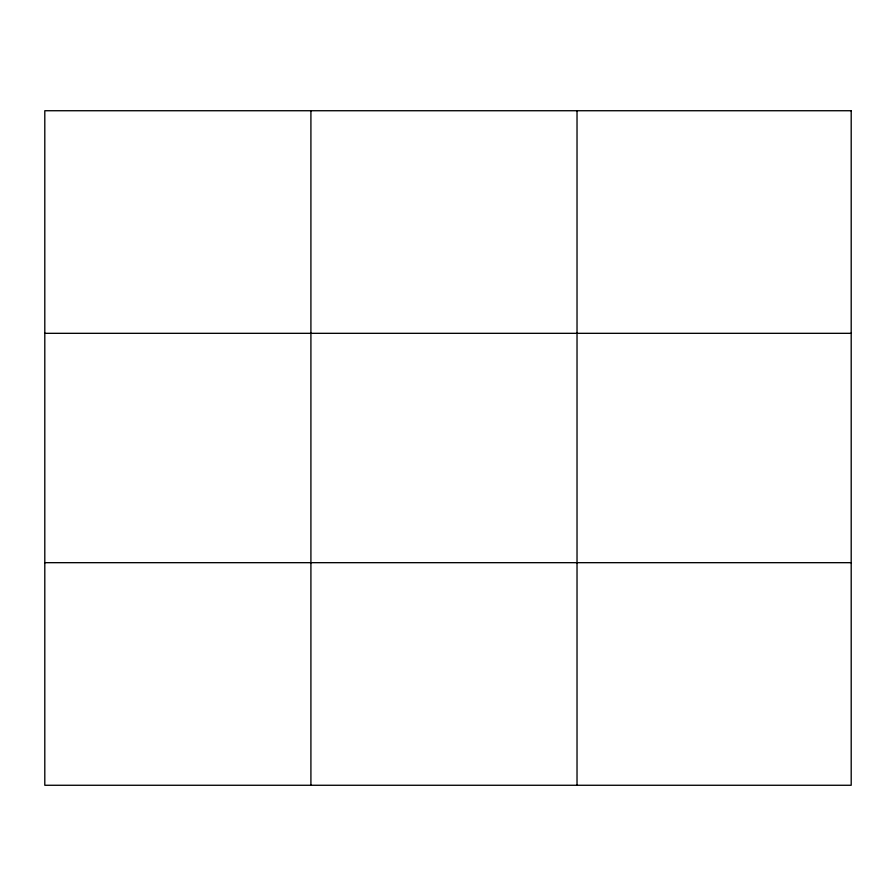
<?xml version="1.0" encoding="UTF-8"?>
<svg xmlns="http://www.w3.org/2000/svg" width="896" height="896" viewBox="0 0 896 896"><rect width="100%" height="100%" fill="white"/><g stroke="black" fill="none" stroke-linecap="round" stroke-linejoin="round"><path stroke-width="1.34" d="M310.912 785.266L310.912 110.734M577.024 785.266L577.024 110.734M44.8 333.323L851.2 333.323M44.8 562.677L851.2 562.677M851.2 110.734L44.8 110.734L44.8 785.266L851.2 785.266L851.2 110.734"/></g></svg>
